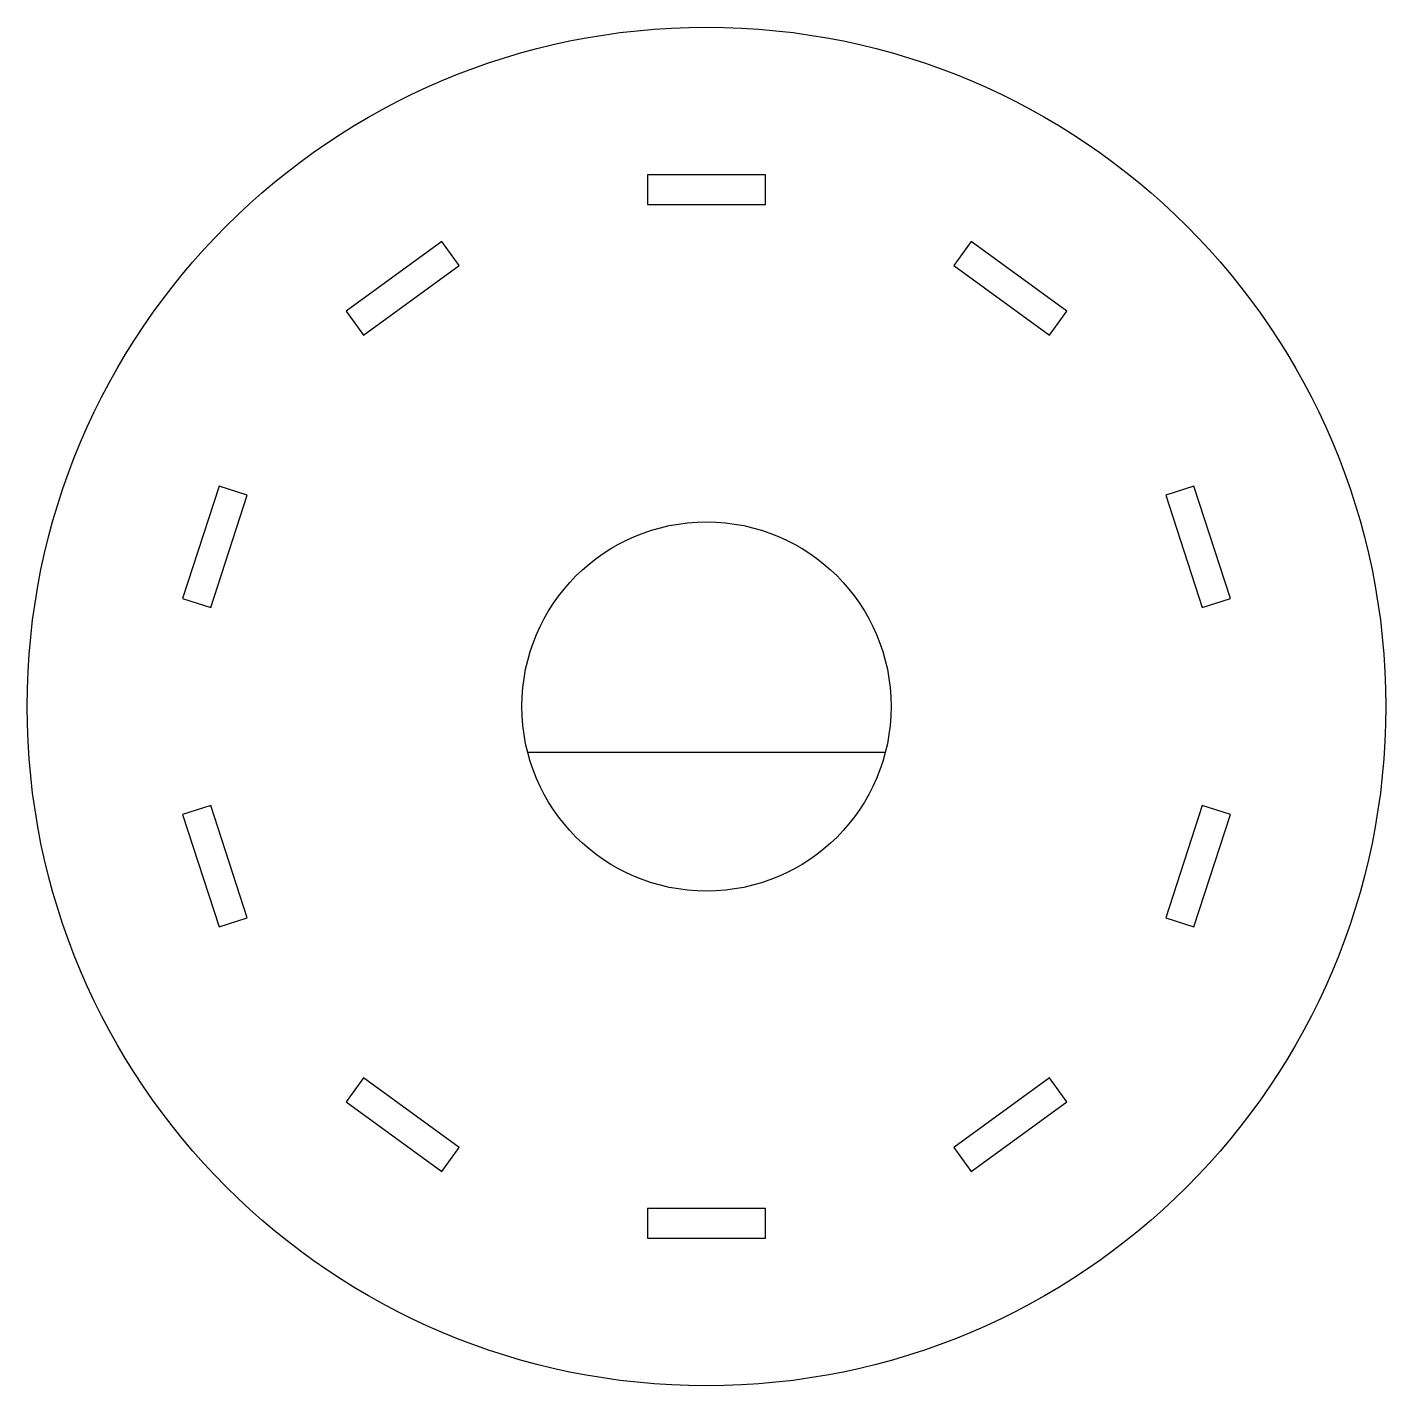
# Model space of a CAD drawing. Header units: inches. Extents: x -0.46 to 0.46, y -0.46 to 0.46.
import ezdxf

# ---------------------------------------------------------------- set-up
doc = ezdxf.new("R2010")
doc.units = ezdxf.units.IN
doc.header["$MEASUREMENT"] = 0
doc.layers.get('0').update_dxf_attribs({"color": 5})

msp = doc.modelspace()

# ---------------------------------------------------------------- linework, layer by layer
for p, q in [((0.04, 0.36), (-0.04, 0.36)), ((-0.04, 0.36), (-0.04, 0.34)), ((0.04, 0.34), (0.04, 0.36)), ((-0.04, 0.34), (0.04, 0.34)), ((-0.17924, 0.31476), (-0.24396, 0.26773)), ((-0.16749, 0.29858), (-0.17924, 0.31476)), ((0.17924, 0.31476), (0.16749, 0.29858)), ((0.24396, 0.26773), (0.17924, 0.31476)), ((-0.23221, 0.25155), (-0.16749, 0.29858)), ((0.16749, 0.29858), (0.23221, 0.25155)), ((-0.24396, 0.26773), (-0.23221, 0.25155)), ((0.23221, 0.25155), (0.24396, 0.26773)), ((-0.33002, 0.14929), (-0.35474, 0.0732)), ((-0.311, 0.14311), (-0.33002, 0.14929)), ((0.33002, 0.14929), (0.311, 0.14311)), ((0.35474, 0.0732), (0.33002, 0.14929)), ((-0.33572, 0.06702), (-0.311, 0.14311)), ((0.311, 0.14311), (0.33572, 0.06702)), ((-0.35474, 0.0732), (-0.33572, 0.06702)), ((0.33572, 0.06702), (0.35474, 0.0732)), ((-0.1211, -0.031), (0.1211, -0.031)), ((-0.33572, -0.06702), (-0.35474, -0.0732)), ((-0.35474, -0.0732), (-0.33002, -0.14929)), ((-0.311, -0.14311), (-0.33572, -0.06702)), ((0.33572, -0.06702), (0.311, -0.14311)), ((0.33002, -0.14929), (0.35474, -0.0732)), ((0.35474, -0.0732), (0.33572, -0.06702)), ((-0.33002, -0.14929), (-0.311, -0.14311)), ((0.311, -0.14311), (0.33002, -0.14929)), ((-0.23221, -0.25155), (-0.24396, -0.26773)), ((-0.16749, -0.29858), (-0.23221, -0.25155)), ((0.23221, -0.25155), (0.16749, -0.29858)), ((0.24396, -0.26773), (0.23221, -0.25155)), ((-0.24396, -0.26773), (-0.17924, -0.31476)), ((0.17924, -0.31476), (0.24396, -0.26773)), ((-0.17924, -0.31476), (-0.16749, -0.29858)), ((0.16749, -0.29858), (0.17924, -0.31476)), ((0.04, -0.34), (-0.04, -0.34)), ((-0.04, -0.34), (-0.04, -0.36)), ((0.04, -0.36), (0.04, -0.34)), ((-0.04, -0.36), (0.04, -0.36))]:
    msp.add_line(p, q)
for radius in [0.46, 0.125]:
    msp.add_circle((0, 0), radius)

doc.saveas('drawing.dxf')
